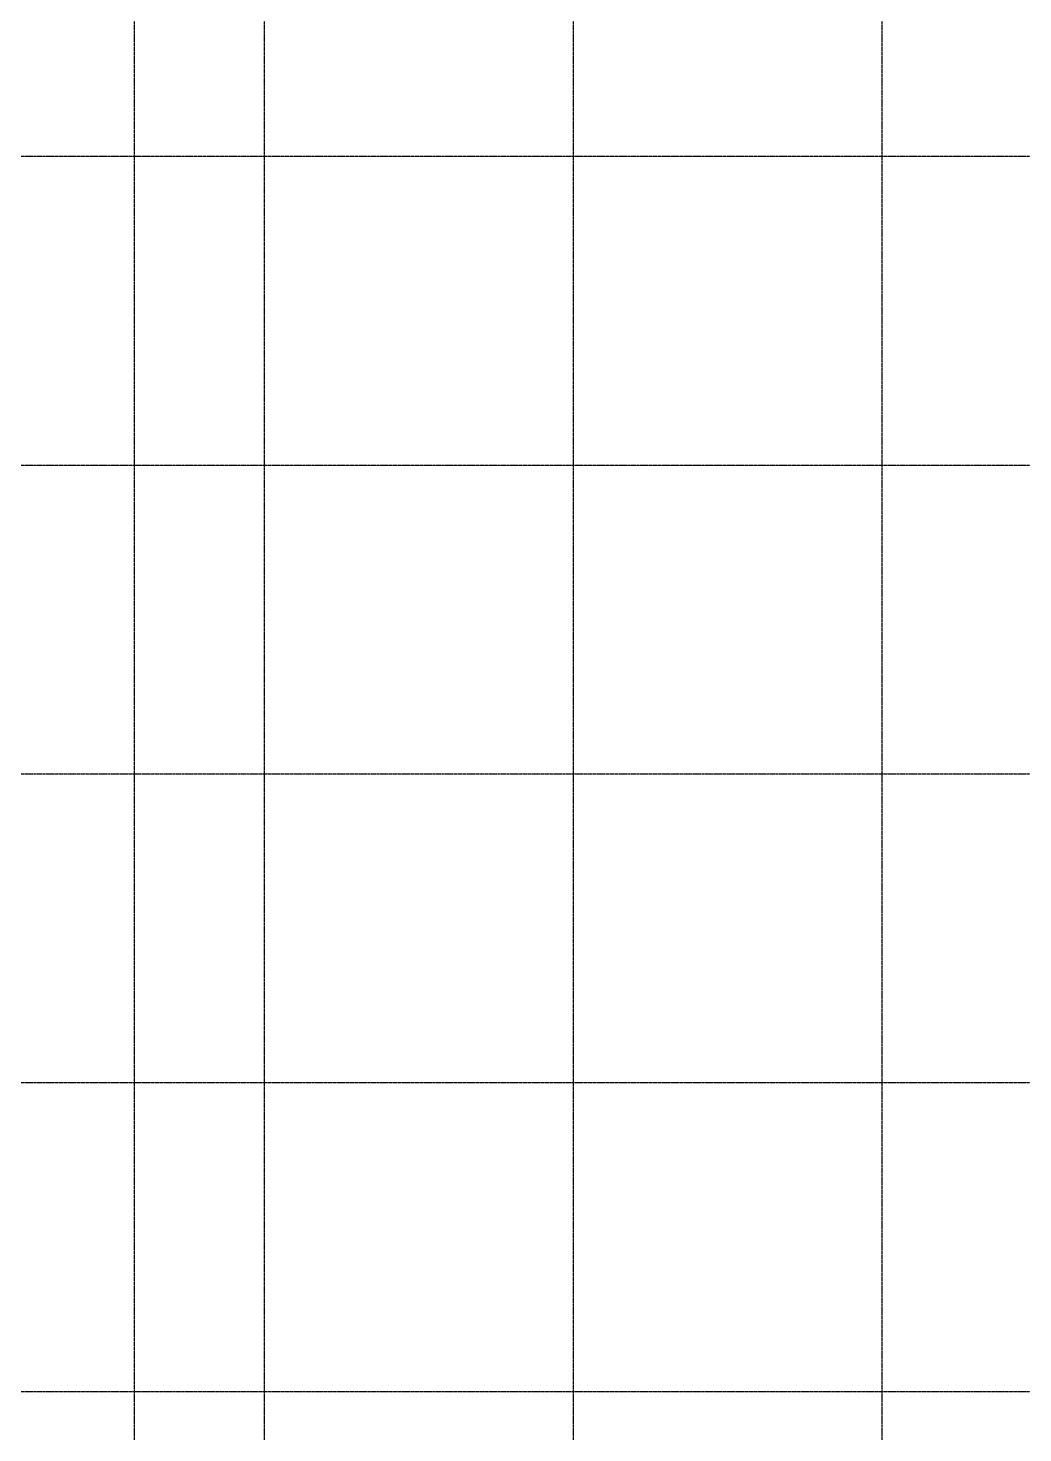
# Model space of a CAD drawing. Extents: x -63 to 2141, y 56 to 3168.
# Drawn here: x 1039 to 1590, y 834 to 1612 of the extents above; entities that cross this region are included whole.
import ezdxf

# ---------------------------------------------------------------- set-up
doc = ezdxf.new("R2010")
doc.units = 0
doc.header["$MEASUREMENT"] = 0
doc.linetypes.add('Center', pattern=[2, 1.25, -0.25, 0.25, -0.25])
doc.layers.add('GRID', color=1, linetype='CONTINUOUS')

msp = doc.modelspace()

# ---------------------------------------------------------------- linework, layer by layer
at = {"layer": 'GRID', "color": 1, "linetype": 'CENTER', "ltscale": 0.5}
for p, q in [((1098, 111.96), (1098, 3104.916)), ((1170, 111.96), (1170, 3104.916)), ((1341, 111.96), (1341, 3104.916)), ((1512, 111.96), (1512, 3104.916)), ((0, 1540.92), (2085, 1540.92)), ((0, 1369.92), (2085, 1369.92)), ((0, 1198.92), (2085, 1198.92)), ((0, 1027.92), (2085, 1027.92)), ((0, 856.92), (2085, 856.92))]:
    msp.add_line(p, q, dxfattribs=at)

doc.saveas('drawing.dxf')
